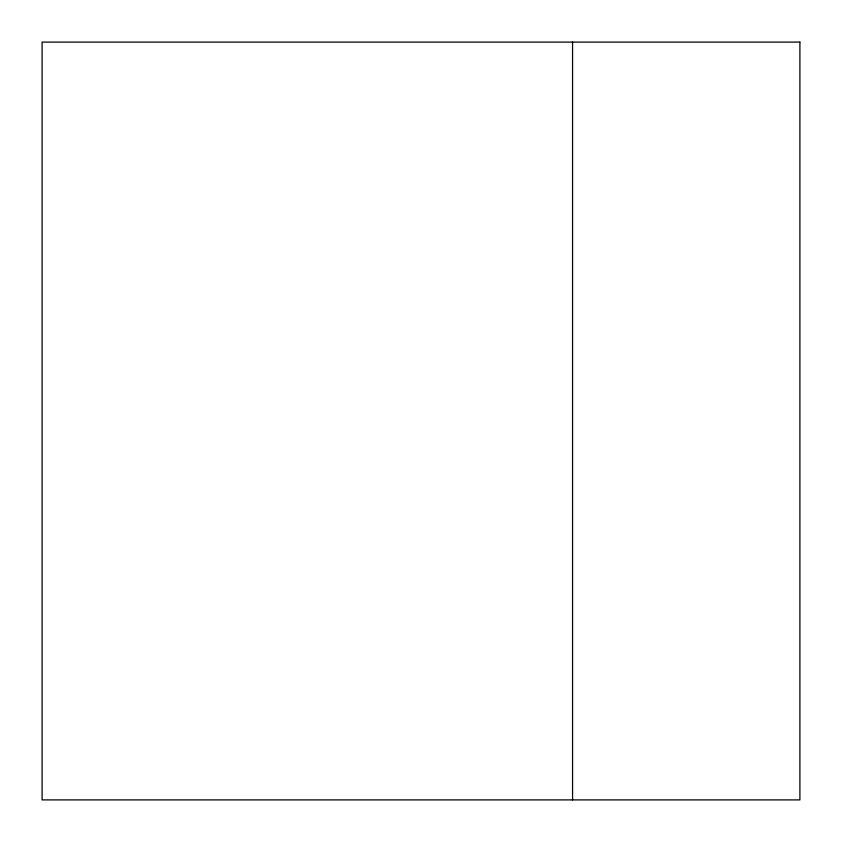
<?xml version="1.0" encoding="UTF-8"?>
<svg xmlns="http://www.w3.org/2000/svg" width="842" height="842" viewBox="0 0 842 842"><rect width="100%" height="100%" fill="white"/><g stroke="black" fill="none" stroke-linecap="round" stroke-linejoin="round"><path stroke-width="1.26" d="M572.56 42.1L572.56 799.9M799.9 42.1L42.1 42.1L42.1 799.9L799.9 799.9L799.9 42.1"/></g></svg>
